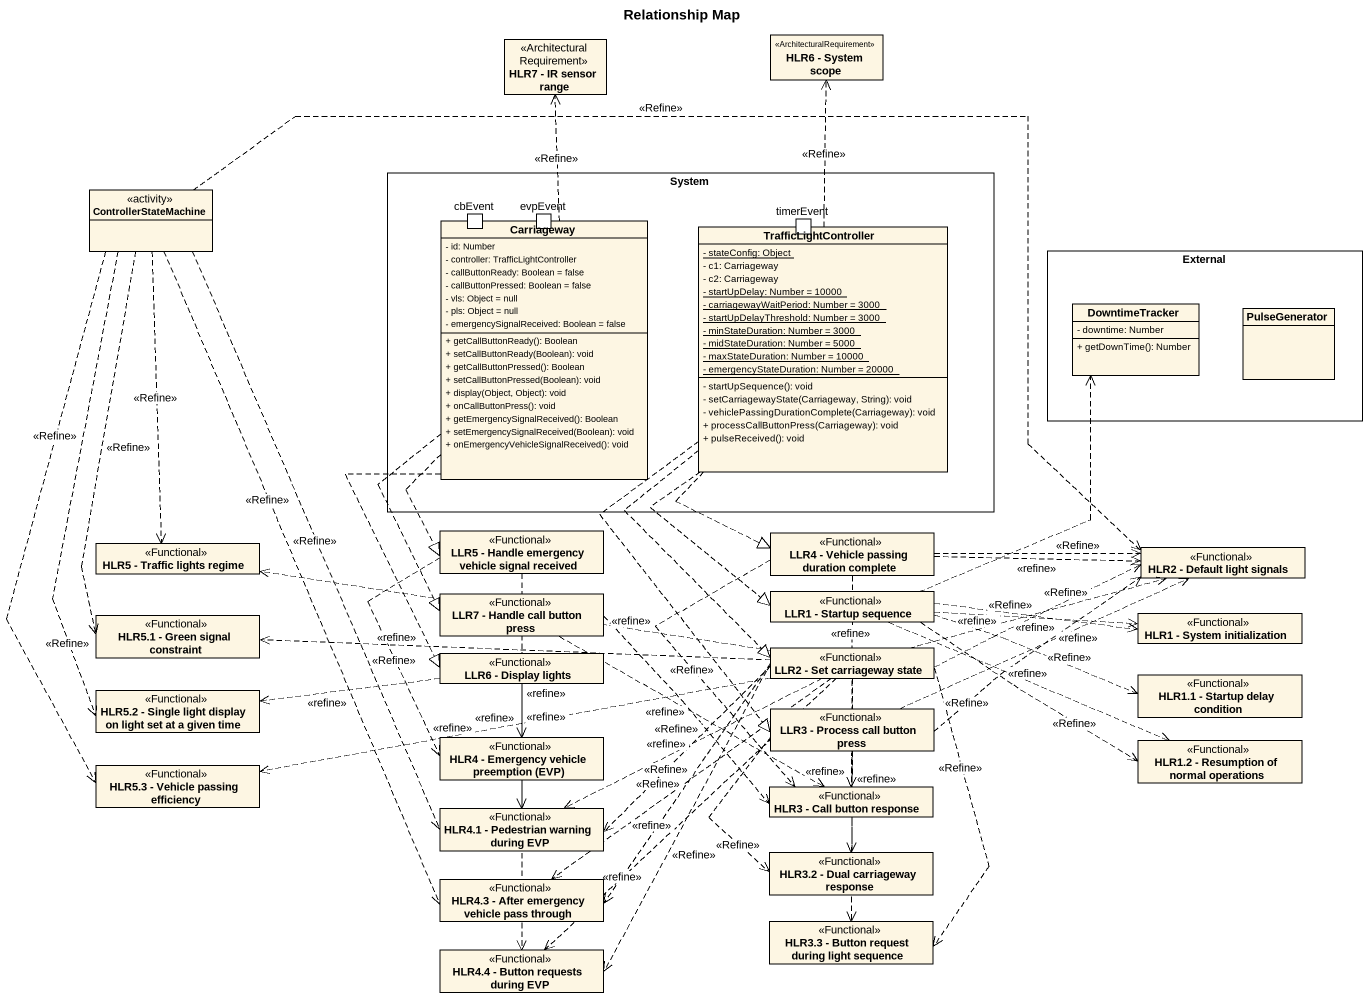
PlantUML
@startuml
title Relationship Map
hide circle
hide empty members
skinparam classAttributeIconSize 0
class "HLR7 - IR sensor range" as HLR7_IR_sensor_range <<ArchitecturalRequirement>>
class "HLR6 - System scope" as HLR6_System_scope <<ArchitecturalRequirement>>
class ControllerStateMachine <<activity>>
rectangle System {
  class Carriageway {
    - id: Number
    - controller: TrafficLightController
    - callButtonReady: Boolean = false
    - callButtonPressed: Boolean = false
    - vls: Object = null
    - pls: Object = null
    - emergencySignalReceived: Boolean = false
    + getCallButtonReady(): Boolean
    + setCallButtonReady(Boolean): void
    + getCallButtonPressed(): Boolean
    + setCallButtonPressed(Boolean): void
    + display(Object, Object): void
    + onCallButtonPress(): void
    + getEmergencySignalReceived(): Boolean
    + setEmergencySignalReceived(Boolean): void
    + onEmergencyVehicleSignalReceived(): void
    -- ports --
    cbEvent
    evpEvent
  }
  class TrafficLightController {
    {static} - stateConfig: Object
    - c1: Carriageway
    - c2: Carriageway
    {static} - startUpDelay: Number = 10000
    {static} - carriagewayWaitPeriod: Number = 3000
    {static} - startUpDelayThreshold: Number = 3000
    {static} - minStateDuration: Number = 3000
    {static} - midStateDuration: Number = 5000
    {static} - maxStateDuration: Number = 10000
    {static} - emergencyStateDuration: Number = 20000
    - startUpSequence(): void
    - setCarriagewayState(Carriageway, String): void
    - vehiclePassingDurationComplete(Carriageway): void
    + processCallButtonPress(Carriageway): void
    + pulseReceived(): void
    -- ports --
    timerEvent
  }
}
rectangle External {
  class DowntimeTracker {
    - downtime: Number
    + getDownTime(): Number
  }
  class PulseGenerator
}
class "HLR5 - Traffic lights regime" as HLR5_Traffic_lights_regime <<Functional>>
class "LLR5 - Handle emergency vehicle signal received" as LLR5_Handle_emergency <<Functional>>
class "LLR4 - Vehicle passing duration complete" as LLR4_Vehicle_passing <<Functional>>
class "HLR2 - Default light signals" as HLR2_Default_light_signals <<Functional>>
class "LLR7 - Handle call button press" as LLR7_Handle_call_button <<Functional>>
class "LLR1 - Startup sequence" as LLR1_Startup_sequence <<Functional>>
class "HLR5.1 - Green signal constraint" as HLR5_1_Green_signal <<Functional>>
class "LLR6 - Display lights" as LLR6_Display_lights <<Functional>>
class "LLR2 - Set carriageway state" as LLR2_Set_carriageway_state <<Functional>>
class "HLR1 - System initialization" as HLR1_System_initialization <<Functional>>
class "HLR5.2 - Single light display on light set at a given time" as HLR5_2_Single_light_display <<Functional>>
class "HLR1.1 - Startup delay condition" as HLR1_1_Startup_delay <<Functional>>
class "HLR4 - Emergency vehicle preemption (EVP)" as HLR4_Emergency_vehicle <<Functional>>
class "LLR3 - Process call button press" as LLR3_Process_call_button <<Functional>>
class "HLR1.2 - Resumption of normal operations" as HLR1_2_Resumption_of_normal <<Functional>>
class "HLR5.3 - Vehicle passing efficiency" as HLR5_3_Vehicle_passing <<Functional>>
class "HLR3 - Call button response" as HLR3_Call_button_response <<Functional>>
class "HLR4.1 - Pedestrian warning during EVP" as HLR4_1_Pedestrian_warning <<Functional>>
class "HLR4.3 - After emergency vehicle pass through" as HLR4_3_After_emergency <<Functional>>
class "HLR3.2 - Dual carriageway response" as HLR3_2_Dual_carriageway <<Functional>>
class "HLR3.3 - Button request during light sequence" as HLR3_3_Button_request <<Functional>>
class "HLR4.4 - Button requests during EVP" as HLR4_4_Button_requests <<Functional>>
ControllerStateMachine ..> HLR5_Traffic_lights_regime : <<Refine>>
ControllerStateMachine .right.> HLR2_Default_light_signals : <<Refine>>
ControllerStateMachine ..> HLR5_1_Green_signal : <<Refine>>
ControllerStateMachine ..> HLR5_2_Single_light_display : <<Refine>>
ControllerStateMachine ..> HLR5_3_Vehicle_passing : <<Refine>>
ControllerStateMachine ..> HLR4_1_Pedestrian_warning : <<Refine>>
ControllerStateMachine ..> HLR4_3_After_emergency : <<Refine>>
Carriageway .up.> HLR7_IR_sensor_range : <<Refine>>
Carriageway ..|> LLR5_Handle_emergency
Carriageway ..|> LLR7_Handle_call_button
Carriageway ..|> LLR6_Display_lights
TrafficLightController .up.> HLR6_System_scope : <<Refine>>
TrafficLightController ..|> LLR4_Vehicle_passing
TrafficLightController ..|> LLR1_Startup_sequence
TrafficLightController ..|> LLR2_Set_carriageway_state
TrafficLightController ..|> LLR3_Process_call_button
LLR5_Handle_emergency ..> HLR4_Emergency_vehicle : <<Refine>>
LLR5_Handle_emergency ..> HLR4_Emergency_vehicle : <<refine>>
LLR5_Handle_emergency ..> HLR4_4_Button_requests : <<refine>>
LLR4_Vehicle_passing .right.> HLR2_Default_light_signals : <<Refine>>
LLR4_Vehicle_passing .right.> HLR2_Default_light_signals : <<refine>>
LLR4_Vehicle_passing ..> HLR3_Call_button_response : <<Refine>>
LLR4_Vehicle_passing ..> HLR3_Call_button_response : <<refine>>
LLR7_Handle_call_button .right.> HLR3_Call_button_response : <<Refine>>
LLR7_Handle_call_button .right.> HLR3_Call_button_response : <<refine>>
LLR1_Startup_sequence .up.> DowntimeTracker
LLR1_Startup_sequence .right.> HLR1_System_initialization : <<Refine>>
LLR1_Startup_sequence .right.> HLR1_System_initialization : <<refine>>
LLR1_Startup_sequence .right.> HLR1_1_Startup_delay : <<Refine>>
LLR1_Startup_sequence .right.> HLR1_2_Resumption_of_normal : <<Refine>>
LLR1_Startup_sequence .right.> HLR1_2_Resumption_of_normal : <<refine>>
LLR6_Display_lights .left.> HLR5_2_Single_light_display : <<refine>>
LLR6_Display_lights ..> HLR4_1_Pedestrian_warning : <<refine>>
LLR2_Set_carriageway_state .left.> HLR5_Traffic_lights_regime : <<refine>>
LLR2_Set_carriageway_state .right.> HLR2_Default_light_signals : <<Refine>>
LLR2_Set_carriageway_state .right.> HLR2_Default_light_signals : <<refine>>
LLR2_Set_carriageway_state .left.> HLR5_1_Green_signal : <<refine>>
LLR2_Set_carriageway_state .left.> HLR5_3_Vehicle_passing : <<refine>>
LLR2_Set_carriageway_state .left.> HLR4_1_Pedestrian_warning : <<Refine>>
LLR2_Set_carriageway_state .left.> HLR4_1_Pedestrian_warning : <<refine>>
LLR2_Set_carriageway_state ..> HLR4_3_After_emergency : <<Refine>>
LLR2_Set_carriageway_state ..> HLR4_3_After_emergency : <<refine>>
LLR2_Set_carriageway_state ..> HLR3_3_Button_request : <<Refine>>
LLR2_Set_carriageway_state ..> HLR3_3_Button_request : <<refine>>
LLR2_Set_carriageway_state ..> HLR4_4_Button_requests : <<Refine>>
LLR2_Set_carriageway_state ..> HLR4_4_Button_requests : <<refine>>
LLR3_Process_call_button .right.> HLR2_Default_light_signals : <<Refine>>
LLR3_Process_call_button .right.> HLR2_Default_light_signals : <<refine>>
LLR3_Process_call_button ..> HLR3_2_Dual_carriageway : <<Refine>>
LLR3_Process_call_button ..> HLR3_2_Dual_carriageway : <<refine>>
@enduml
